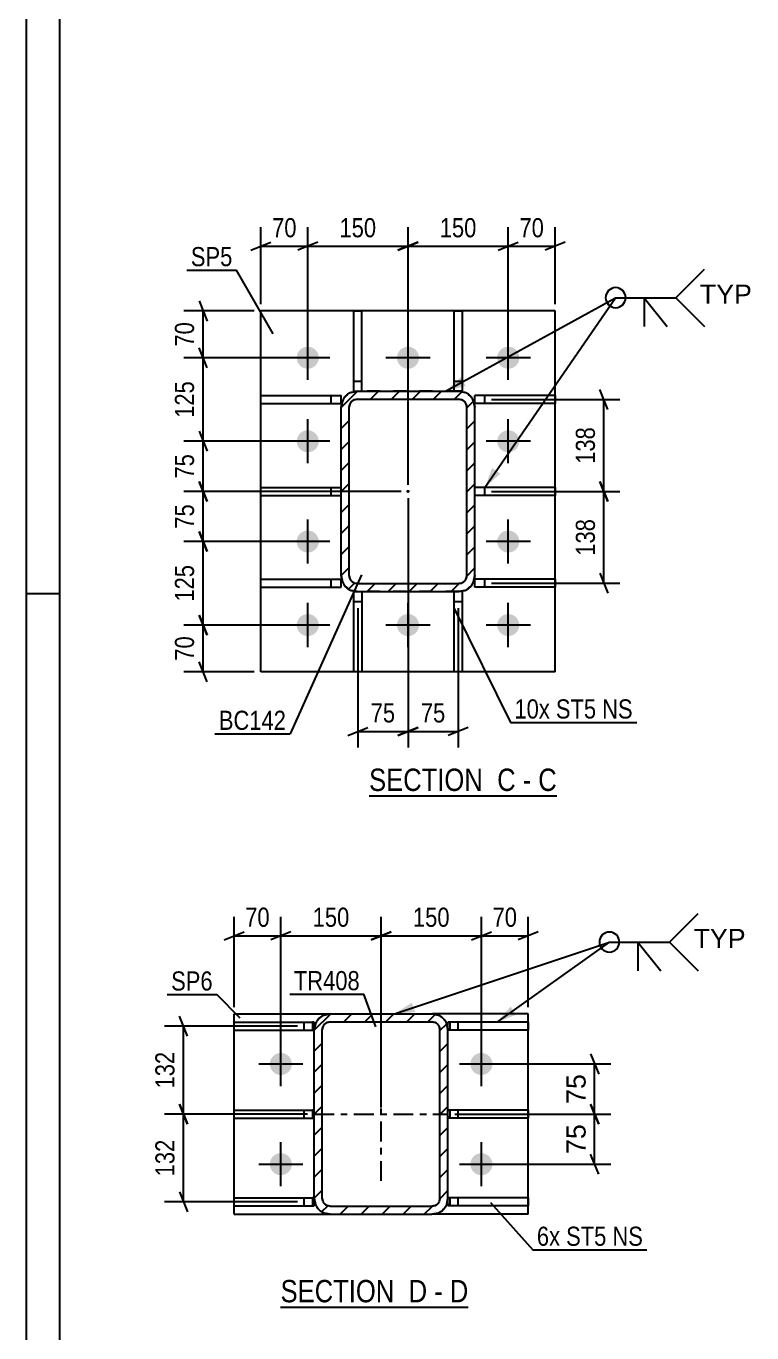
# Model space of a CAD drawing. Header units: millimetres. Extents: x 0 to 1189, y 0 to 841.
# Drawn here: x 0 to 108.6, y 187.4 to 382.9 of the extents above; entities that cross this region are included whole.
import ezdxf

# ---------------------------------------------------------------- set-up
doc = ezdxf.new("R2010")
doc.units = ezdxf.units.MM
doc.linetypes.add('DXK_LINE_DOT2', pattern=[3.9198, 1.9599, -1.9599])
doc.linetypes.add('DXK_LINE_DOT3', pattern=[5.9187, 2.979, -0.9799, 0.9799, -0.9799])
doc.styles.add('Arial', font='ARIAL.TTF', dxfattribs={"height": 0.2})
doc.styles.add('Arial Narrow', font='ARIALN.TTF', dxfattribs={"height": 0.2})

# ---------------------------------------------------------------- blocks, each defined once
blk = doc.blocks.new('Unknown-814467843-1163')
at = {"color": 5, "linetype": 'Continuous'}
for p, q in [((0, 841), (0, 0)), ((5, 836), (5, 5)), ((5, 298), (0, 298))]:
    blk.add_line(p, q, dxfattribs=at)
blk = doc.blocks.new('Unknown-814467843-14 - 1278')
at = {"color": 6, "linetype": 'Continuous'}
blk.add_line((51.3, 267.73), (79.37, 267.73), dxfattribs=at)
at = {"color": 0, "linetype": 'Continuous'}
for points in [[(69.41, 268.48), (69.41, 271.98), (51.3, 271.98), (51.3, 268.48)], [(73.23, 268.48), (73.23, 271.98), (70.46, 271.98), (70.46, 268.48)], [(75.55, 268.48), (75.55, 271.98), (74.28, 271.98), (74.28, 268.48)], [(79.37, 268.48), (79.37, 271.98), (76.6, 271.98), (76.6, 268.48)]]:
    blk.add_wipeout(points, dxfattribs=at)
at = {"color": 7, "linetype": 'Continuous', "style": 'Arial Narrow'}
for s, p in [('SECTION ', (51.3, 268.48)), ('C', (70.46, 268.48)), ('C', (76.6, 268.48)), ('-', (74.28, 268.48))]:
    blk.add_text(s, height=3.34, dxfattribs=at).set_placement(p)
blk = doc.blocks.new('Unknown-814467843-15 - 3186')
at = {"color": 6, "linetype": 'Continuous'}
blk.add_line((38.06, 191.21), (66.13, 191.21), dxfattribs=at)
at = {"color": 0, "linetype": 'Continuous'}
for points in [[(56.17, 191.96), (56.17, 195.46), (38.06, 195.46), (38.06, 191.96)], [(59.99, 191.96), (59.99, 195.46), (57.22, 195.46), (57.22, 191.96)], [(62.32, 191.96), (62.32, 195.46), (61.04, 195.46), (61.04, 191.96)], [(66.13, 191.96), (66.13, 195.46), (63.37, 195.46), (63.37, 191.96)]]:
    blk.add_wipeout(points, dxfattribs=at)
at = {"color": 7, "linetype": 'Continuous', "style": 'Arial Narrow'}
for s, p in [('SECTION ', (38.06, 191.96)), ('D', (57.22, 191.96)), ('D', (63.37, 191.96)), ('-', (61.04, 191.96))]:
    blk.add_text(s, height=3.34, dxfattribs=at).set_placement(p)
blk = doc.blocks.new('Part-814467843-1433 - 1278')
at = {"color": 2, "linetype": 'Continuous'}
for p, q in [((79.12, 327.66), (67.12, 327.66)), ((67.12, 326.46), (67.12, 327.66)), ((79.12, 327.66), (79.12, 326.46)), ((79.12, 326.46), (67.12, 326.46))]:
    blk.add_line(p, q, dxfattribs=at)
at = {"color": 7, "linetype": 'DXK_LINE_DOT2'}
blk.add_line((68.62, 326.46), (68.62, 327.66), dxfattribs=at)
blk = doc.blocks.new('Part-814467843-1296 - 1278')
at = {"color": 2, "linetype": 'Continuous'}
for p, q in [((64.02, 286.31), (64.02, 298.31)), ((65.22, 298.31), (64.72, 298.31)), ((65.22, 298.31), (65.22, 286.31)), ((65.22, 286.31), (64.02, 286.31))]:
    blk.add_line(p, q, dxfattribs=at)
at = {"color": 7, "linetype": 'DXK_LINE_DOT2'}
for p, q in [((64.72, 298.31), (64.02, 298.31)), ((64.02, 296.81), (65.22, 296.81))]:
    blk.add_line(p, q, dxfattribs=at)
blk = doc.blocks.new('Part-814467843-1443 - 1278')
at = {"color": 2, "linetype": 'Continuous'}
for p, q in [((79.12, 300.16), (67.12, 300.16)), ((67.12, 298.96), (67.12, 300.16)), ((79.12, 300.16), (79.12, 298.96)), ((79.12, 298.96), (67.12, 298.96))]:
    blk.add_line(p, q, dxfattribs=at)
at = {"color": 7, "linetype": 'DXK_LINE_DOT2'}
blk.add_line((68.62, 298.96), (68.62, 300.16), dxfattribs=at)
blk = doc.blocks.new('Part-814467843-1311 - 1278')
at = {"color": 2, "linetype": 'Continuous'}
for p, q in [((35.12, 286.31), (35.12, 340.31)), ((79.12, 340.31), (35.12, 340.31)), ((79.12, 286.31), (79.12, 340.31)), ((79.12, 286.31), (35.12, 286.31))]:
    blk.add_line(p, q, dxfattribs=at)
blk = doc.blocks.new('Part-814467843-1438 - 1278')
at = {"color": 2, "linetype": 'Continuous'}
for p, q in [((79.12, 313.91), (67.12, 313.91)), ((79.12, 313.91), (79.12, 312.71)), ((79.12, 312.71), (67.12, 312.71))]:
    blk.add_line(p, q, dxfattribs=at)
at = {"color": 7, "linetype": 'DXK_LINE_DOT2'}
for p, q in [((67.12, 312.71), (67.12, 313.91)), ((68.62, 312.71), (68.62, 313.91))]:
    blk.add_line(p, q, dxfattribs=at)
blk = doc.blocks.new('Part-814467843-1326 - 1278')
at = {"linetype": 'Continuous'}
h = blk.add_hatch(dxfattribs=at)
h.set_pattern_fill('', scale=0.7, style=0, pattern_type=0)
h.set_pattern_definition([(45, (47.1167, 300.7118), (-1.57154, 1.57154), [])])
h.paths.add_polyline_path([(47.12, 325.91), (47.12, 300.71), (47.3, 299.79), (47.82, 299.01), (48.6, 298.49), (49.52, 298.31), (64.72, 298.31), (65.64, 298.49), (66.41, 299.01), (66.93, 299.79), (67.12, 300.71), (67.12, 325.91), (66.93, 326.83), (66.41, 327.61), (65.64, 328.13), (64.72, 328.31), (49.52, 328.31), (48.6, 328.13), (47.82, 327.61), (47.3, 326.83)])
h.paths.add_polyline_path([(48.67, 326.76), (49.06, 327.02), (49.52, 327.11), (64.72, 327.11), (65.18, 327.02), (65.57, 326.76), (65.83, 326.37), (65.92, 325.91), (65.92, 300.71), (65.83, 300.25), (65.57, 299.86), (65.18, 299.6), (64.72, 299.51), (49.52, 299.51), (49.06, 299.6), (48.67, 299.86), (48.41, 300.25), (48.32, 300.71), (48.32, 325.91), (48.41, 326.37)])
blk.add_hatch(color=246, dxfattribs=at).paths.add_polyline_path([(57.12, 313.21, -1), (57.12, 313.41, -1)])
at = {"color": 7, "linetype": 'DXK_LINE_DOT2'}
for p, q in [((47.12, 325.91), (47.3, 326.83)), ((48.6, 328.13), (49.52, 328.31)), ((49.52, 327.11), (49.06, 327.02)), ((64.72, 328.31), (49.52, 328.31)), ((49.52, 327.11), (64.72, 327.11)), ((64.72, 328.31), (65.64, 328.13)), ((65.18, 327.02), (64.72, 327.11)), ((66.93, 326.83), (67.12, 325.91)), ((47.12, 300.71), (47.12, 325.91)), ((48.41, 326.37), (48.32, 325.91)), ((48.32, 300.71), (48.32, 325.91)), ((65.92, 325.91), (65.83, 326.37)), ((65.92, 300.71), (65.92, 325.91)), ((67.12, 300.71), (67.12, 325.91)), ((47.3, 299.79), (47.12, 300.71)), ((48.32, 300.71), (48.41, 300.25)), ((49.06, 299.6), (49.52, 299.51)), ((49.52, 299.51), (64.72, 299.51)), ((64.72, 299.51), (65.18, 299.6)), ((65.83, 300.25), (65.92, 300.71)), ((67.12, 300.71), (66.93, 299.79)), ((49.52, 298.31), (48.6, 298.49)), ((64.72, 298.31), (49.52, 298.31)), ((65.64, 298.49), (64.72, 298.31))]:
    blk.add_line(p, q, dxfattribs=at)
at = {"color": 2, "linetype": 'Continuous'}
for p, q in [((47.3, 326.83), (47.12, 325.91)), ((49.52, 328.31), (48.6, 328.13)), ((49.06, 327.02), (49.52, 327.11)), ((49.52, 328.31), (64.72, 328.31)), ((49.52, 327.11), (64.72, 327.11)), ((65.64, 328.13), (64.72, 328.31)), ((64.72, 327.11), (65.18, 327.02)), ((67.12, 325.91), (66.93, 326.83)), ((47.12, 300.71), (47.12, 325.91)), ((48.32, 325.91), (48.41, 326.37)), ((48.32, 300.71), (48.32, 325.91)), ((65.83, 326.37), (65.92, 325.91)), ((65.92, 300.71), (65.92, 325.91)), ((67.12, 300.71), (67.12, 325.91)), ((47.12, 300.71), (47.3, 299.79)), ((48.41, 300.25), (48.32, 300.71)), ((49.52, 299.51), (49.06, 299.6)), ((49.52, 299.51), (64.72, 299.51)), ((65.18, 299.6), (64.72, 299.51)), ((65.92, 300.71), (65.83, 300.25)), ((66.93, 299.79), (67.12, 300.71)), ((48.6, 298.49), (49.52, 298.31)), ((49.52, 298.31), (64.72, 298.31)), ((64.72, 298.31), (65.64, 298.49))]:
    blk.add_line(p, q, dxfattribs=at)
at = {"color": 7, "linetype": 'DXK_LINE_DOT3'}
blk.add_line((57.12, 313.31), (57.12, 313.31), dxfattribs=at)
at = {"color": 246, "linetype": 'DXK_LINE_DOT2'}
blk.add_line((57.12, 313.31), (57.12, 313.31), dxfattribs=at)
at = {"color": 246, "linetype": 'Continuous'}
blk.add_circle((57.12, 313.31), 0.1, dxfattribs=at)
at = {"color": 7, "linetype": 'DXK_LINE_DOT2'}
for centre, radius, start, end in [((49.52, 325.91), 2.4, 112.5, 157.5), ((49.52, 325.91), 1.2, 112.5, 157.5), ((64.72, 325.91), 1.2, 22.5, 67.5), ((64.72, 325.91), 2.4, 22.5, 67.5), ((49.52, 300.71), 2.4, 202.5, 247.5), ((49.52, 300.71), 1.2, 202.5, 247.5), ((64.72, 300.71), 1.2, 292.5, 337.5), ((64.72, 300.71), 2.4, 292.5, 337.5)]:
    blk.add_arc(centre, radius, start, end, dxfattribs=at)
at = {"color": 2, "linetype": 'Continuous'}
for centre, radius, start, end in [((49.52, 325.91), 2.4, 112.5, 157.5), ((49.52, 325.91), 1.2, 112.5, 157.5), ((64.72, 325.91), 1.2, 22.5, 67.5), ((64.72, 325.91), 2.4, 22.5, 67.5), ((49.52, 300.71), 2.4, 202.5, 247.5), ((49.52, 300.71), 1.2, 202.5, 247.5), ((64.72, 300.71), 1.2, 292.5, 337.5), ((64.72, 300.71), 2.4, 292.5, 337.5)]:
    blk.add_arc(centre, radius, start, end, dxfattribs=at)
blk = doc.blocks.new('Part-814467843-1448 - 1278')
at = {"color": 2, "linetype": 'Continuous'}
for p, q in [((35.12, 326.46), (35.12, 327.66)), ((35.12, 327.66), (47.12, 327.66)), ((47.12, 326.46), (47.12, 327.66)), ((35.12, 326.46), (47.12, 326.46))]:
    blk.add_line(p, q, dxfattribs=at)
at = {"color": 7, "linetype": 'DXK_LINE_DOT2'}
blk.add_line((45.62, 326.46), (45.62, 327.66), dxfattribs=at)
blk = doc.blocks.new('Part-814467843-1453 - 1278')
at = {"color": 2, "linetype": 'Continuous'}
for p, q in [((35.12, 312.71), (35.12, 313.91)), ((35.12, 313.91), (47.12, 313.91)), ((35.12, 312.71), (47.12, 312.71))]:
    blk.add_line(p, q, dxfattribs=at)
at = {"color": 7, "linetype": 'DXK_LINE_DOT2'}
for p, q in [((45.62, 312.71), (45.62, 313.91)), ((47.12, 312.71), (47.12, 313.91))]:
    blk.add_line(p, q, dxfattribs=at)
blk = doc.blocks.new('Part-814467843-1458 - 1278')
at = {"color": 2, "linetype": 'Continuous'}
for p, q in [((35.12, 298.96), (35.12, 300.16)), ((35.12, 300.16), (47.12, 300.16)), ((47.12, 298.96), (47.12, 300.16)), ((35.12, 298.96), (47.12, 298.96))]:
    blk.add_line(p, q, dxfattribs=at)
at = {"color": 7, "linetype": 'DXK_LINE_DOT2'}
blk.add_line((45.62, 298.96), (45.62, 300.16), dxfattribs=at)
blk = doc.blocks.new('Part-814467843-1463 - 1278')
at = {"color": 2, "linetype": 'Continuous'}
for p, q in [((49.02, 328.31), (49.02, 340.31)), ((49.02, 340.31), (50.22, 340.31)), ((50.22, 328.31), (50.22, 340.31)), ((49.02, 328.31), (49.52, 328.31))]:
    blk.add_line(p, q, dxfattribs=at)
at = {"color": 7, "linetype": 'DXK_LINE_DOT2'}
for p, q in [((49.02, 329.81), (50.22, 329.81)), ((49.52, 328.31), (50.22, 328.31))]:
    blk.add_line(p, q, dxfattribs=at)
blk = doc.blocks.new('Part-814467843-1468 - 1278')
at = {"color": 2, "linetype": 'Continuous'}
for p, q in [((64.02, 328.31), (64.02, 340.31)), ((64.02, 340.31), (65.22, 340.31)), ((65.22, 340.31), (65.22, 328.31)), ((65.22, 328.31), (64.72, 328.31))]:
    blk.add_line(p, q, dxfattribs=at)
at = {"color": 7, "linetype": 'DXK_LINE_DOT2'}
for p, q in [((64.02, 329.81), (65.22, 329.81)), ((64.72, 328.31), (64.02, 328.31))]:
    blk.add_line(p, q, dxfattribs=at)
blk = doc.blocks.new('Part-814467843-1473 - 1278')
at = {"color": 2, "linetype": 'Continuous'}
for p, q in [((49.02, 286.31), (49.02, 298.31)), ((49.02, 298.31), (49.52, 298.31)), ((50.22, 298.31), (50.22, 286.31)), ((50.22, 286.31), (49.02, 286.31))]:
    blk.add_line(p, q, dxfattribs=at)
at = {"color": 7, "linetype": 'DXK_LINE_DOT2'}
for p, q in [((49.52, 298.31), (50.22, 298.31)), ((49.02, 296.81), (50.22, 296.81))]:
    blk.add_line(p, q, dxfattribs=at)
blk = doc.blocks.new('Bolt-814467843-1478 - 1278')
at = {"linetype": 'Continuous'}
for points in [[(40.47, 333.31, -1), (43.77, 333.31, -1)], [(55.47, 333.31, -1), (58.77, 333.31, -1)], [(70.47, 333.31, -1), (73.77, 333.31, -1)], [(40.47, 320.81, -1), (43.77, 320.81, -1)], [(70.47, 320.81, -1), (73.77, 320.81, -1)], [(40.47, 305.81, -1), (43.77, 305.81, -1)], [(70.47, 305.81, -1), (73.77, 305.81, -1)], [(40.47, 293.31, -1), (43.77, 293.31, -1)], [(55.47, 293.31, -1), (58.77, 293.31, -1)], [(70.47, 293.31, -1), (73.77, 293.31, -1)]]:
    blk.add_hatch(color=1, dxfattribs=at).paths.add_polyline_path(points)
at = {"color": 1, "linetype": 'Continuous'}
for p, q in [((42.12, 330.01), (42.12, 336.61)), ((57.12, 330.01), (57.12, 336.61)), ((72.12, 330.01), (72.12, 336.61)), ((45.42, 333.31), (38.82, 333.31)), ((60.42, 333.31), (53.82, 333.31)), ((75.42, 333.31), (68.82, 333.31)), ((42.12, 317.51), (42.12, 324.11)), ((72.12, 317.51), (72.12, 324.11)), ((45.42, 320.81), (38.82, 320.81)), ((75.42, 320.81), (68.82, 320.81)), ((42.12, 302.51), (42.12, 309.11)), ((72.12, 302.51), (72.12, 309.11)), ((45.42, 305.81), (38.82, 305.81)), ((75.42, 305.81), (68.82, 305.81)), ((42.12, 290.01), (42.12, 296.61)), ((57.12, 290.01), (57.12, 296.61)), ((72.12, 290.01), (72.12, 296.61)), ((45.42, 293.31), (38.82, 293.31)), ((60.42, 293.31), (53.82, 293.31)), ((75.42, 293.31), (68.82, 293.31))]:
    blk.add_line(p, q, dxfattribs=at)
blk = doc.blocks.new('Bolt-814467843-3203 - 3186')
at = {"linetype": 'Continuous'}
for points in [[(36.45, 227.62, -1), (39.75, 227.62, -1)], [(66.45, 227.62, -1), (69.75, 227.62, -1)], [(36.45, 212.62, -1), (39.75, 212.62, -1)], [(66.45, 212.62, -1), (69.75, 212.62, -1)]]:
    blk.add_hatch(color=1, dxfattribs=at).paths.add_polyline_path(points)
at = {"color": 1, "linetype": 'Continuous'}
for p, q in [((38.1, 224.32), (38.1, 230.92)), ((68.1, 224.32), (68.1, 230.92)), ((34.8, 227.62), (41.4, 227.62)), ((64.8, 227.62), (71.4, 227.62)), ((38.1, 209.32), (38.1, 215.92)), ((68.1, 209.32), (68.1, 215.92)), ((34.8, 212.62), (41.4, 212.62)), ((64.8, 212.62), (71.4, 212.62))]:
    blk.add_line(p, q, dxfattribs=at)
blk = doc.blocks.new('Part-814467843-3284 - 3186')
at = {"linetype": 'Continuous'}
h = blk.add_hatch(dxfattribs=at)
h.set_pattern_fill('', scale=0.7, style=0, pattern_type=0)
h.set_pattern_definition([(45, (42.8115, 219.5248), (-1.5715, 1.5715), [])])
h.paths.add_polyline_path([(42.81, 220.72), (42.81, 219.52), (43.1, 219.52), (43.1, 220.72)])
at = {"color": 2, "linetype": 'Continuous'}
for p, q in [((31.1, 220.72), (42.81, 220.72)), ((31.1, 219.52), (31.1, 220.72)), ((31.1, 219.52), (42.81, 219.52)), ((43.1, 220.72), (42.81, 220.72)), ((42.81, 220.72), (42.81, 219.52)), ((42.81, 219.52), (43.1, 219.52)), ((43.1, 219.52), (43.1, 220.72))]:
    blk.add_line(p, q, dxfattribs=at)
at = {"color": 7, "linetype": 'DXK_LINE_DOT2'}
for p, q in [((41.6, 219.52), (41.6, 220.72)), ((42.81, 220.72), (43.1, 220.72)), ((42.81, 219.52), (43.1, 219.52)), ((43.1, 219.52), (43.1, 220.72))]:
    blk.add_line(p, q, dxfattribs=at)
blk = doc.blocks.new('Part-814467843-3216 - 3186')
at = {"linetype": 'Continuous'}
h = blk.add_hatch(dxfattribs=at)
h.set_pattern_fill('', scale=0.7, style=0, pattern_type=0)
h.set_pattern_definition([(45, (43.1026, 207.5248), (-1.57154, 1.57154), [])])
h.paths.add_polyline_path([(43.1, 232.72), (43.1, 207.52), (43.29, 206.61), (43.81, 205.83), (44.58, 205.31), (45.5, 205.12), (60.7, 205.12), (61.62, 205.31), (62.4, 205.83), (62.92, 206.61), (63.1, 207.52), (63.1, 232.72), (62.92, 233.64), (62.4, 234.42), (61.62, 234.94), (60.7, 235.12), (45.5, 235.12), (44.58, 234.94), (43.81, 234.42), (43.29, 233.64)])
h.paths.add_polyline_path([(44.65, 233.57), (45.04, 233.83), (45.5, 233.92), (60.7, 233.92), (61.16, 233.83), (61.55, 233.57), (61.81, 233.18), (61.9, 232.72), (61.9, 207.52), (61.81, 207.07), (61.55, 206.68), (61.16, 206.42), (60.7, 206.32), (45.5, 206.32), (45.04, 206.42), (44.65, 206.68), (44.39, 207.07), (44.3, 207.52), (44.3, 232.72), (44.39, 233.18)])
at = {"color": 7, "linetype": 'DXK_LINE_DOT2'}
for p, q in [((44.58, 234.94), (45.5, 235.12)), ((45.5, 235.12), (60.7, 235.12)), ((60.7, 235.12), (61.62, 234.94)), ((43.1, 232.72), (43.29, 233.64)), ((43.1, 207.52), (43.1, 232.72)), ((44.39, 233.18), (44.3, 232.72)), ((44.3, 207.52), (44.3, 232.72)), ((45.5, 233.92), (45.04, 233.83)), ((45.5, 233.92), (60.7, 233.92)), ((61.16, 233.83), (60.7, 233.92)), ((61.9, 232.72), (61.81, 233.18)), ((61.9, 207.52), (61.9, 232.72)), ((62.92, 233.64), (63.1, 232.72)), ((63.1, 207.52), (63.1, 232.72)), ((43.29, 206.61), (43.1, 207.52)), ((44.3, 207.52), (44.39, 207.07)), ((61.81, 207.07), (61.9, 207.52)), ((63.1, 207.52), (62.92, 206.61)), ((45.04, 206.42), (45.5, 206.32)), ((45.5, 206.32), (60.7, 206.32)), ((60.7, 206.32), (61.16, 206.42)), ((45.5, 205.12), (44.58, 205.31)), ((45.5, 205.12), (60.7, 205.12)), ((61.62, 205.31), (60.7, 205.12))]:
    blk.add_line(p, q, dxfattribs=at)
at = {"color": 2, "linetype": 'Continuous'}
for p, q in [((45.5, 235.12), (44.58, 234.94)), ((45.5, 235.12), (60.7, 235.12)), ((61.62, 234.94), (60.7, 235.12)), ((43.29, 233.64), (43.1, 232.72)), ((43.1, 207.52), (43.1, 232.72)), ((44.3, 232.72), (44.39, 233.18)), ((44.3, 207.52), (44.3, 232.72)), ((45.04, 233.83), (45.5, 233.92)), ((45.5, 233.92), (60.7, 233.92)), ((60.7, 233.92), (61.16, 233.83)), ((61.81, 233.18), (61.9, 232.72)), ((61.9, 207.52), (61.9, 232.72)), ((63.1, 232.72), (62.92, 233.64)), ((63.1, 207.52), (63.1, 232.72)), ((43.1, 207.52), (43.29, 206.61)), ((44.39, 207.07), (44.3, 207.52)), ((61.9, 207.52), (61.81, 207.07)), ((62.92, 206.61), (63.1, 207.52)), ((45.5, 206.32), (45.04, 206.42)), ((45.5, 206.32), (60.7, 206.32)), ((61.16, 206.42), (60.7, 206.32)), ((44.58, 205.31), (45.5, 205.12)), ((45.5, 205.12), (60.7, 205.12)), ((60.7, 205.12), (61.62, 205.31))]:
    blk.add_line(p, q, dxfattribs=at)
at = {"color": 7, "linetype": 'DXK_LINE_DOT3'}
for p, q in [((53.1, 210.12), (53.1, 230.12)), ((43.1, 220.12), (63.1, 220.12))]:
    blk.add_line(p, q, dxfattribs=at)
at = {"color": 7, "linetype": 'DXK_LINE_DOT2'}
for centre, radius, start, end in [((45.5, 232.72), 2.4, 112.5, 157.5), ((60.7, 232.72), 2.4, 22.5, 67.5), ((45.5, 232.72), 1.2, 112.5, 157.5), ((60.7, 232.72), 1.2, 22.5, 67.5), ((45.5, 207.52), 2.4, 202.5, 247.5), ((45.5, 207.52), 1.2, 202.5, 247.5), ((60.7, 207.52), 1.2, 292.5, 337.5), ((60.7, 207.52), 2.4, 292.5, 337.5)]:
    blk.add_arc(centre, radius, start, end, dxfattribs=at)
at = {"color": 2, "linetype": 'Continuous'}
for centre, radius, start, end in [((45.5, 232.72), 2.4, 112.5, 157.5), ((60.7, 232.72), 2.4, 22.5, 67.5), ((45.5, 232.72), 1.2, 112.5, 157.5), ((60.7, 232.72), 1.2, 22.5, 67.5), ((45.5, 207.52), 2.4, 202.5, 247.5), ((45.5, 207.52), 1.2, 202.5, 247.5), ((60.7, 207.52), 1.2, 292.5, 337.5), ((60.7, 207.52), 2.4, 292.5, 337.5)]:
    blk.add_arc(centre, radius, start, end, dxfattribs=at)
blk = doc.blocks.new('Part-814467843-3289 - 3186')
at = {"linetype": 'Continuous'}
h = blk.add_hatch(dxfattribs=at)
h.set_pattern_fill('', scale=0.7, style=0, pattern_type=0)
h.set_pattern_definition([(45, (42.8115, 232.6748), (-1.5715, 1.5715), [])])
h.paths.add_polyline_path([(42.81, 233.87), (42.81, 232.67), (43.1, 232.67), (43.1, 233.87)])
at = {"color": 2, "linetype": 'Continuous'}
for p, q in [((31.1, 233.87), (42.81, 233.87)), ((31.1, 232.67), (31.1, 233.87)), ((43.1, 233.87), (42.81, 233.87)), ((42.81, 233.87), (42.81, 232.67)), ((43.1, 232.67), (43.1, 233.87)), ((31.1, 232.67), (42.81, 232.67)), ((42.81, 232.67), (43.1, 232.67))]:
    blk.add_line(p, q, dxfattribs=at)
at = {"color": 7, "linetype": 'DXK_LINE_DOT2'}
for p, q in [((41.6, 232.67), (41.6, 233.87)), ((42.81, 233.87), (43.1, 233.87)), ((43.1, 232.67), (43.1, 233.87)), ((42.81, 232.67), (43.1, 232.67))]:
    blk.add_line(p, q, dxfattribs=at)
blk = doc.blocks.new('Part-814467843-3253 - 3186')
at = {"color": 2, "linetype": 'Continuous'}
for p, q in [((31.1, 205.12), (31.1, 235.12)), ((31.1, 235.12), (45.5, 235.12)), ((75.1, 235.12), (60.7, 235.12)), ((75.1, 205.12), (75.1, 235.12)), ((31.1, 205.12), (45.5, 205.12)), ((75.1, 205.12), (60.7, 205.12))]:
    blk.add_line(p, q, dxfattribs=at)
at = {"color": 7, "linetype": 'DXK_LINE_DOT2'}
for p, q in [((45.5, 235.12), (60.7, 235.12)), ((45.5, 205.12), (60.7, 205.12))]:
    blk.add_line(p, q, dxfattribs=at)
blk = doc.blocks.new('Part-814467843-3294 - 3186')
at = {"linetype": 'Continuous'}
h = blk.add_hatch(dxfattribs=at)
h.set_pattern_fill('', scale=0.7, style=0, pattern_type=0)
h.set_pattern_definition([(45, (42.8115, 206.3748), (-1.5715, 1.5715), [])])
h.paths.add_polyline_path([(42.81, 207.57), (42.81, 206.37), (43.1, 206.37), (43.1, 207.57)])
at = {"color": 2, "linetype": 'Continuous'}
for p, q in [((31.1, 207.57), (42.81, 207.57)), ((31.1, 206.37), (31.1, 207.57)), ((43.1, 207.57), (42.81, 207.57)), ((42.81, 207.57), (42.81, 206.37)), ((43.1, 206.37), (43.1, 207.57)), ((31.1, 206.37), (42.81, 206.37)), ((42.81, 206.37), (43.1, 206.37))]:
    blk.add_line(p, q, dxfattribs=at)
at = {"color": 7, "linetype": 'DXK_LINE_DOT2'}
for p, q in [((41.6, 206.37), (41.6, 207.57)), ((42.81, 207.57), (43.1, 207.57)), ((43.1, 206.37), (43.1, 207.57)), ((42.81, 206.37), (43.1, 206.37))]:
    blk.add_line(p, q, dxfattribs=at)
blk = doc.blocks.new('Part-814467843-3299 - 3186')
at = {"linetype": 'Continuous'}
h = blk.add_hatch(dxfattribs=at)
h.set_pattern_fill('', scale=0.7, style=0, pattern_type=0)
h.set_pattern_definition([(45, (63.1026, 219.5248), (-1.5715, 1.5715), [])])
h.paths.add_polyline_path([(63.1, 220.72), (63.1, 219.52), (63.39, 219.52), (63.39, 220.72)])
at = {"color": 7, "linetype": 'DXK_LINE_DOT2'}
for p, q in [((63.1, 219.52), (63.1, 220.72)), ((63.39, 220.72), (63.1, 220.72)), ((63.39, 219.52), (63.1, 219.52)), ((64.6, 219.52), (64.6, 220.72))]:
    blk.add_line(p, q, dxfattribs=at)
at = {"color": 2, "linetype": 'Continuous'}
for p, q in [((63.1, 219.52), (63.1, 220.72)), ((63.1, 220.72), (63.39, 220.72)), ((63.39, 219.52), (63.1, 219.52)), ((75.1, 220.72), (63.39, 220.72)), ((63.39, 220.72), (63.39, 219.52)), ((75.1, 219.52), (63.39, 219.52)), ((75.1, 220.72), (75.1, 219.52))]:
    blk.add_line(p, q, dxfattribs=at)
blk = doc.blocks.new('Part-814467843-3304 - 3186')
at = {"linetype": 'Continuous'}
h = blk.add_hatch(dxfattribs=at)
h.set_pattern_fill('', scale=0.7, style=0, pattern_type=0)
h.set_pattern_definition([(45, (63.1026, 232.6748), (-1.5715, 1.5715), [])])
h.paths.add_polyline_path([(63.1, 233.87), (63.1, 232.67), (63.39, 232.67), (63.39, 233.87)])
at = {"color": 7, "linetype": 'DXK_LINE_DOT2'}
for p, q in [((63.1, 232.67), (63.1, 233.87)), ((63.39, 233.87), (63.1, 233.87)), ((64.6, 232.67), (64.6, 233.87)), ((63.39, 232.67), (63.1, 232.67))]:
    blk.add_line(p, q, dxfattribs=at)
at = {"color": 2, "linetype": 'Continuous'}
for p, q in [((63.1, 232.67), (63.1, 233.87)), ((63.1, 233.87), (63.39, 233.87)), ((75.1, 233.87), (63.39, 233.87)), ((63.39, 233.87), (63.39, 232.67)), ((75.1, 233.87), (75.1, 232.67)), ((63.39, 232.67), (63.1, 232.67)), ((75.1, 232.67), (63.39, 232.67))]:
    blk.add_line(p, q, dxfattribs=at)
blk = doc.blocks.new('Part-814467843-3309 - 3186')
at = {"linetype": 'Continuous'}
h = blk.add_hatch(dxfattribs=at)
h.set_pattern_fill('', scale=0.7, style=0, pattern_type=0)
h.set_pattern_definition([(45, (63.1026, 206.3748), (-1.5715, 1.5715), [])])
h.paths.add_polyline_path([(63.1, 207.57), (63.1, 206.37), (63.39, 206.37), (63.39, 207.57)])
at = {"color": 7, "linetype": 'DXK_LINE_DOT2'}
for p, q in [((63.1, 206.37), (63.1, 207.57)), ((63.39, 207.57), (63.1, 207.57)), ((64.6, 206.37), (64.6, 207.57)), ((63.39, 206.37), (63.1, 206.37))]:
    blk.add_line(p, q, dxfattribs=at)
at = {"color": 2, "linetype": 'Continuous'}
for p, q in [((63.1, 206.37), (63.1, 207.57)), ((63.1, 207.57), (63.39, 207.57)), ((75.1, 207.57), (63.39, 207.57)), ((63.39, 207.57), (63.39, 206.37)), ((75.1, 207.57), (75.1, 206.37)), ((63.39, 206.37), (63.1, 206.37)), ((75.1, 206.37), (63.39, 206.37))]:
    blk.add_line(p, q, dxfattribs=at)
blk = doc.blocks.new('StraightDimension-814467843-6923 - 1278')
at = {"color": 7, "linetype": 'Continuous'}
for p, q in [((34.12, 340.31), (23.61, 340.31)), ((25.86, 341.81), (27.06, 338.81)), ((26.46, 333.31), (26.46, 340.31)), ((27.06, 331.81), (25.86, 334.81)), ((41.12, 333.31), (23.61, 333.31))]:
    blk.add_line(p, q, dxfattribs=at)
at = {"color": 0}
blk.add_wipeout([(25.71, 339.24), (21.51, 339.24), (21.51, 334.38), (25.71, 334.38)], dxfattribs=at)
at = {"color": 3, "style": 'Arial Narrow'}
blk.add_text('70', height=2.863, rotation=90.0002, dxfattribs=at).set_placement((25.11, 334.98))
blk = doc.blocks.new('StraightDimension-814467843-6926 - 1278')
at = {"color": 7, "linetype": 'Continuous'}
for p, q in [((56.12, 313.31), (23.61, 313.31)), ((25.86, 314.81), (27.06, 311.81)), ((26.46, 305.81), (26.46, 313.31)), ((27.06, 304.31), (25.86, 307.31)), ((41.12, 305.81), (23.61, 305.81))]:
    blk.add_line(p, q, dxfattribs=at)
at = {"color": 0}
blk.add_wipeout([(25.71, 311.99), (21.51, 311.99), (21.51, 307.13), (25.71, 307.13)], dxfattribs=at)
at = {"color": 3, "style": 'Arial Narrow'}
blk.add_text('75', height=2.863, rotation=90.0002, dxfattribs=at).set_placement((25.11, 307.73))
blk = doc.blocks.new('StraightDimension-814467843-1503 - 1278')
at = {"color": 7, "linetype": 'Continuous'}
for p, q in [((57.12, 312.31), (57.12, 274.98)), ((64.62, 295.81), (64.62, 274.98)), ((55.62, 276.78), (58.62, 277.98)), ((66.12, 277.98), (63.12, 276.78)), ((57.12, 277.38), (64.62, 277.38))]:
    blk.add_line(p, q, dxfattribs=at)
at = {"color": 0}
blk.add_wipeout([(63.29, 278.13), (63.29, 282.33), (58.44, 282.33), (58.44, 278.13)], dxfattribs=at)
at = {"color": 3, "style": 'Arial Narrow'}
blk.add_text('75', height=2.863, dxfattribs=at).set_placement((59.04, 278.73))
blk = doc.blocks.new('StraightDimension-814467843-1635 - 1278')
at = {"color": 7, "linetype": 'Continuous'}
for p, q in [((57.12, 314.31), (57.12, 352.84)), ((72.12, 334.31), (72.12, 352.84)), ((58.62, 350.59), (55.62, 349.39)), ((70.62, 349.39), (73.62, 350.59)), ((57.12, 349.99), (72.12, 349.99))]:
    blk.add_line(p, q, dxfattribs=at)
at = {"color": 0}
blk.add_wipeout([(67.96, 350.74), (67.96, 354.94), (61.27, 354.94), (61.27, 350.74)], dxfattribs=at)
at = {"color": 3, "style": 'Arial Narrow'}
blk.add_text('150', height=2.863, dxfattribs=at).set_placement((61.87, 351.34))
blk = doc.blocks.new('StraightDimension-814467843-1520 - 1278')
at = {"color": 7, "linetype": 'Continuous'}
for p, q in [((57.12, 312.31), (57.12, 274.98)), ((49.62, 295.81), (49.62, 274.98)), ((48.12, 276.78), (51.12, 277.98)), ((58.62, 277.98), (55.62, 276.78)), ((49.62, 277.38), (57.12, 277.38))]:
    blk.add_line(p, q, dxfattribs=at)
at = {"color": 0}
blk.add_wipeout([(55.79, 278.13), (55.79, 282.33), (50.94, 282.33), (50.94, 278.13)], dxfattribs=at)
at = {"color": 3, "style": 'Arial Narrow'}
blk.add_text('75', height=2.863, dxfattribs=at).set_placement((51.54, 278.73))
blk = doc.blocks.new('StraightDimension-814467843-1624 - 1278')
at = {"color": 7, "linetype": 'Continuous'}
for p, q in [((72.12, 334.31), (72.12, 352.84)), ((79.12, 341.31), (79.12, 352.84)), ((70.62, 349.39), (73.62, 350.59)), ((80.62, 350.59), (77.62, 349.39)), ((72.12, 349.99), (79.12, 349.99))]:
    blk.add_line(p, q, dxfattribs=at)
at = {"color": 0}
blk.add_wipeout([(78.04, 350.74), (78.04, 354.94), (73.19, 354.94), (73.19, 350.74)], dxfattribs=at)
at = {"color": 3, "style": 'Arial Narrow'}
blk.add_text('70', height=2.863, dxfattribs=at).set_placement((73.79, 351.34))
blk = doc.blocks.new('StraightDimension-814467843-1652 - 1278')
at = {"color": 7, "linetype": 'Continuous'}
for p, q in [((42.12, 334.31), (42.12, 352.84)), ((57.12, 314.31), (57.12, 352.84)), ((43.62, 350.59), (40.62, 349.39)), ((55.62, 349.39), (58.62, 350.59)), ((42.12, 349.99), (57.12, 349.99))]:
    blk.add_line(p, q, dxfattribs=at)
at = {"color": 0}
blk.add_wipeout([(52.96, 350.74), (52.96, 354.94), (46.27, 354.94), (46.27, 350.74)], dxfattribs=at)
at = {"color": 3, "style": 'Arial Narrow'}
blk.add_text('150', height=2.863, dxfattribs=at).set_placement((46.87, 351.34))
blk = doc.blocks.new('StraightDimension-814467843-1669 - 1278')
at = {"color": 7, "linetype": 'Continuous'}
for p, q in [((35.12, 341.31), (35.12, 352.84)), ((42.12, 334.31), (42.12, 352.84)), ((33.62, 349.39), (36.62, 350.59)), ((43.62, 350.59), (40.62, 349.39)), ((35.12, 349.99), (42.12, 349.99))]:
    blk.add_line(p, q, dxfattribs=at)
at = {"color": 0}
blk.add_wipeout([(41.04, 350.74), (41.04, 354.94), (36.19, 354.94), (36.19, 350.74)], dxfattribs=at)
at = {"color": 3, "style": 'Arial Narrow'}
blk.add_text('70', height=2.863, dxfattribs=at).set_placement((36.79, 351.34))
blk = doc.blocks.new('StraightDimension-814467843-6924 - 1278')
at = {"color": 7, "linetype": 'Continuous'}
for p, q in [((27.06, 331.81), (25.86, 334.81)), ((41.12, 333.31), (23.61, 333.31)), ((26.46, 320.81), (26.46, 333.31)), ((41.12, 320.81), (23.61, 320.81)), ((25.86, 322.31), (27.06, 319.31))]:
    blk.add_line(p, q, dxfattribs=at)
at = {"color": 0}
blk.add_wipeout([(25.71, 330.4), (21.51, 330.4), (21.51, 323.72), (25.71, 323.72)], dxfattribs=at)
at = {"color": 3, "style": 'Arial Narrow'}
blk.add_text('125', height=2.863, rotation=90.0002, dxfattribs=at).set_placement((25.11, 324.32))
blk = doc.blocks.new('StraightDimension-814467843-6925 - 1278')
at = {"color": 7, "linetype": 'Continuous'}
for p, q in [((41.12, 320.81), (23.61, 320.81)), ((25.86, 322.31), (27.06, 319.31)), ((26.46, 313.31), (26.46, 320.81)), ((56.12, 313.31), (23.61, 313.31)), ((27.06, 311.81), (25.86, 314.81))]:
    blk.add_line(p, q, dxfattribs=at)
at = {"color": 0}
blk.add_wipeout([(25.71, 319.49), (21.51, 319.49), (21.51, 314.63), (25.71, 314.63)], dxfattribs=at)
at = {"color": 3, "style": 'Arial Narrow'}
blk.add_text('75', height=2.863, rotation=90.0002, dxfattribs=at).set_placement((25.11, 315.23))
blk = doc.blocks.new('StraightDimension-814467843-6927 - 1278')
at = {"color": 7, "linetype": 'Continuous'}
for p, q in [((25.86, 307.31), (27.06, 304.31)), ((41.12, 305.81), (23.61, 305.81)), ((26.46, 293.31), (26.46, 305.81)), ((27.06, 291.81), (25.86, 294.81)), ((41.12, 293.31), (23.61, 293.31))]:
    blk.add_line(p, q, dxfattribs=at)
at = {"color": 0}
blk.add_wipeout([(25.71, 302.9), (21.51, 302.9), (21.51, 296.22), (25.71, 296.22)], dxfattribs=at)
at = {"color": 3, "style": 'Arial Narrow'}
blk.add_text('125', height=2.863, rotation=90.0002, dxfattribs=at).set_placement((25.11, 296.82))
blk = doc.blocks.new('StraightDimension-814467843-6928 - 1278')
at = {"color": 7, "linetype": 'Continuous'}
for p, q in [((25.86, 294.81), (27.06, 291.81)), ((41.12, 293.31), (23.61, 293.31)), ((26.46, 286.31), (26.46, 293.31)), ((27.06, 284.81), (25.86, 287.81)), ((34.12, 286.31), (23.61, 286.31))]:
    blk.add_line(p, q, dxfattribs=at)
at = {"color": 0}
blk.add_wipeout([(25.71, 292.24), (21.51, 292.24), (21.51, 287.38), (25.71, 287.38)], dxfattribs=at)
at = {"color": 3, "style": 'Arial Narrow'}
blk.add_text('70', height=2.863, rotation=90.0002, dxfattribs=at).set_placement((25.11, 287.98))
blk = doc.blocks.new('StraightDimension-814467843-14266 - 1278')
at = {"color": 7, "linetype": 'Continuous'}
for p, q in [((87.03, 325.56), (85.83, 328.56)), ((69.62, 327.06), (88.83, 327.06)), ((86.43, 313.31), (86.43, 327.06)), ((69.62, 313.31), (88.83, 313.31)), ((85.83, 314.81), (87.03, 311.81))]:
    blk.add_line(p, q, dxfattribs=at)
at = {"color": 0}
blk.add_wipeout([(85.68, 323.53), (81.48, 323.53), (81.48, 316.84), (85.68, 316.84)], dxfattribs=at)
at = {"color": 3, "style": 'Arial Narrow'}
blk.add_text('138', height=2.863, rotation=90.0002, dxfattribs=at).set_placement((85.08, 317.44))
blk = doc.blocks.new('StraightDimension-814467843-14267 - 1278')
at = {"color": 7, "linetype": 'Continuous'}
for p, q in [((69.62, 313.31), (88.83, 313.31)), ((87.03, 311.81), (85.83, 314.81)), ((86.43, 299.56), (86.43, 313.31)), ((69.62, 299.56), (88.83, 299.56)), ((85.83, 301.06), (87.03, 298.06))]:
    blk.add_line(p, q, dxfattribs=at)
at = {"color": 0}
blk.add_wipeout([(85.68, 309.78), (81.48, 309.78), (81.48, 303.09), (85.68, 303.09)], dxfattribs=at)
at = {"color": 3, "style": 'Arial Narrow'}
blk.add_text('138', height=2.863, rotation=90.0002, dxfattribs=at).set_placement((85.08, 303.69))
blk = doc.blocks.new('StraightDimension-814467843-3430 - 3186')
at = {"color": 7, "linetype": 'Continuous'}
for p, q in [((68.1, 228.62), (68.1, 249.65)), ((75.1, 236.12), (75.1, 249.65)), ((66.6, 246.2), (69.6, 247.4)), ((68.1, 246.8), (75.1, 246.8)), ((76.6, 247.4), (73.6, 246.2))]:
    blk.add_line(p, q, dxfattribs=at)
at = {"color": 0}
blk.add_wipeout([(74.03, 247.55), (74.03, 251.75), (69.17, 251.75), (69.17, 247.55)], dxfattribs=at)
at = {"color": 3, "style": 'Arial Narrow'}
blk.add_text('70', height=2.863, dxfattribs=at).set_placement((69.77, 248.15))
blk = doc.blocks.new('StraightDimension-814467843-3415 - 3186')
at = {"color": 7, "linetype": 'Continuous'}
for p, q in [((24.14, 218.62), (22.94, 221.62)), ((42.1, 220.12), (20.69, 220.12)), ((23.54, 206.97), (23.54, 220.12)), ((22.94, 208.47), (24.14, 205.47)), ((40.6, 206.97), (20.69, 206.97))]:
    blk.add_line(p, q, dxfattribs=at)
at = {"color": 0}
blk.add_wipeout([(22.79, 216.89), (18.59, 216.89), (18.59, 210.21), (22.79, 210.21)], dxfattribs=at)
at = {"color": 3, "style": 'Arial Narrow'}
blk.add_text('132', height=2.863, rotation=90.0002, dxfattribs=at).set_placement((22.19, 210.81))
blk = doc.blocks.new('StraightDimension-814467843-3422 - 3186')
at = {"color": 7, "linetype": 'Continuous'}
for p, q in [((24.14, 231.77), (22.94, 234.77)), ((40.6, 233.27), (20.69, 233.27)), ((23.54, 220.12), (23.54, 233.27)), ((22.94, 221.62), (24.14, 218.62)), ((42.1, 220.12), (20.69, 220.12))]:
    blk.add_line(p, q, dxfattribs=at)
at = {"color": 0}
blk.add_wipeout([(22.79, 230.04), (18.59, 230.04), (18.59, 223.36), (22.79, 223.36)], dxfattribs=at)
at = {"color": 3, "style": 'Arial Narrow'}
blk.add_text('132', height=2.863, rotation=90.0002, dxfattribs=at).set_placement((22.19, 223.96))
blk = doc.blocks.new('StraightDimension-814467843-3444 - 3186')
at = {"color": 7, "linetype": 'Continuous'}
for p, q in [((53.1, 221.12), (53.1, 249.65)), ((68.1, 228.62), (68.1, 249.65)), ((54.6, 247.4), (51.6, 246.2)), ((53.1, 246.8), (68.1, 246.8)), ((66.6, 246.2), (69.6, 247.4))]:
    blk.add_line(p, q, dxfattribs=at)
at = {"color": 0}
blk.add_wipeout([(63.94, 247.55), (63.94, 251.75), (57.26, 251.75), (57.26, 247.55)], dxfattribs=at)
at = {"color": 3, "style": 'Arial Narrow'}
blk.add_text('150', height=2.863, dxfattribs=at).set_placement((57.86, 248.15))
blk = doc.blocks.new('StraightDimension-814467843-3462 - 3186')
at = {"color": 7, "linetype": 'Continuous'}
for p, q in [((38.1, 228.62), (38.1, 249.65)), ((53.1, 221.12), (53.1, 249.65)), ((39.6, 247.4), (36.6, 246.2)), ((38.1, 246.8), (53.1, 246.8)), ((51.6, 246.2), (54.6, 247.4))]:
    blk.add_line(p, q, dxfattribs=at)
at = {"color": 0}
blk.add_wipeout([(48.94, 247.55), (48.94, 251.75), (42.26, 251.75), (42.26, 247.55)], dxfattribs=at)
at = {"color": 3, "style": 'Arial Narrow'}
blk.add_text('150', height=2.863, dxfattribs=at).set_placement((42.86, 248.15))
blk = doc.blocks.new('StraightDimension-814467843-3480 - 3186')
at = {"color": 7, "linetype": 'Continuous'}
for p, q in [((31.1, 236.12), (31.1, 249.65)), ((38.1, 228.62), (38.1, 249.65)), ((29.6, 246.2), (32.6, 247.4)), ((31.1, 246.8), (38.1, 246.8)), ((39.6, 247.4), (36.6, 246.2))]:
    blk.add_line(p, q, dxfattribs=at)
at = {"color": 0}
blk.add_wipeout([(37.03, 247.55), (37.03, 251.75), (32.17, 251.75), (32.17, 247.55)], dxfattribs=at)
at = {"color": 3, "style": 'Arial Narrow'}
blk.add_text('70', height=2.863, dxfattribs=at).set_placement((32.77, 248.15))
blk = doc.blocks.new('StraightDimension-814467843-14276 - 3186')
at = {"color": 7, "linetype": 'Continuous'}
for p, q in [((84.44, 229.12), (85.64, 226.12)), ((69.1, 227.62), (87.44, 227.62)), ((85.04, 220.12), (85.04, 227.62)), ((85.64, 218.62), (84.44, 221.62)), ((64.1, 220.12), (87.44, 220.12))]:
    blk.add_line(p, q, dxfattribs=at)
at = {"color": 0}
blk.add_wipeout([(84.29, 226.7), (80.09, 226.7), (80.09, 221.05), (84.29, 221.05)], dxfattribs=at)
at = {"color": 3, "style": 'Arial'}
blk.add_text('75', height=2.865, rotation=90.0002, dxfattribs=at).set_placement((83.69, 221.65))
blk = doc.blocks.new('StraightDimension-814467843-14277 - 3186')
at = {"color": 7, "linetype": 'Continuous'}
for p, q in [((84.44, 221.62), (85.64, 218.62)), ((64.1, 220.12), (87.44, 220.12)), ((85.04, 212.62), (85.04, 220.12)), ((85.64, 211.12), (84.44, 214.12)), ((69.1, 212.62), (87.44, 212.62))]:
    blk.add_line(p, q, dxfattribs=at)
at = {"color": 0}
blk.add_wipeout([(84.29, 219.2), (80.09, 219.2), (80.09, 213.55), (84.29, 213.55)], dxfattribs=at)
at = {"color": 3, "style": 'Arial'}
blk.add_text('75', height=2.865, rotation=90.0002, dxfattribs=at).set_placement((83.69, 214.15))
blk = doc.blocks.new('Mark-814467843-1307 - 1278')
at = {"color": 0}
blk.add_wipeout([(30.85, 347.01), (30.85, 350.01), (24.64, 350.01), (24.64, 347.01)], dxfattribs=at)
blk.add_wipeout([(30.85, 347.01), (30.85, 350.01), (24.64, 350.01), (24.64, 347.01)], dxfattribs=at)
at = {"color": 30, "linetype": 'Continuous'}
for p in [(24.04, 346.41), (36.95, 336.88)]:
    blk.add_line(p, (31.45, 346.41), dxfattribs=at)
at = {"color": 3, "style": 'Arial Narrow'}
blk.add_text('SP5', height=2.863, dxfattribs=at).set_placement((24.64, 347.01))
blk = doc.blocks.new('Mark-814467843-1322 - 1278')
at = {"color": 0}
blk.add_wipeout([(38.88, 277.62), (38.88, 280.62), (28.83, 280.62), (28.83, 277.62)], dxfattribs=at)
blk.add_wipeout([(38.88, 277.62), (38.88, 280.62), (28.83, 280.62), (28.83, 277.62)], dxfattribs=at)
at = {"color": 30, "linetype": 'Continuous'}
for p in [(50.18, 300.83), (28.23, 277.02)]:
    blk.add_line(p, (39.48, 277.02), dxfattribs=at)
at = {"color": 3, "style": 'Arial Narrow'}
blk.add_text('BC142', height=2.863, dxfattribs=at).set_placement((28.83, 277.62))
blk = doc.blocks.new('WeldMark-814467843-1679 - 1278')
at = {"linetype": 'Continuous'}
for points in [[(65.74, 329.1), (62.75, 328.31), (65.02, 330.41)], [(70.94, 315.96), (68.62, 313.91), (69.7, 316.81)]]:
    blk.add_hatch(color=30, dxfattribs=at).paths.add_polyline_path(points)
at = {"color": 30, "linetype": 'Continuous'}
for p, q in [((62.75, 328.31), (88.18, 342.3)), ((68.62, 313.91), (88.18, 342.3)), ((88.18, 342.3), (97.18, 342.3))]:
    blk.add_line(p, q, dxfattribs=at)
at = {"color": 3, "linetype": 'Continuous'}
for q in [(95.89, 338.01), (92.46, 338.01)]:
    blk.add_line((92.46, 342.3), q, dxfattribs=at)
for start, end in [(90, 270), (270, 90)]:
    blk.add_arc((88.18, 342.3), 1.5, start, end, dxfattribs=at)
at = {"color": 0, "linetype": 'Continuous'}
blk.add_wipeout([(108.55, 341.4), (108.55, 344.4), (100.78, 344.4), (100.78, 341.4)], dxfattribs=at)
blk.add_wipeout([(108.55, 341.4), (108.55, 344.4), (100.78, 344.4), (100.78, 341.4)], dxfattribs=at)
at = {"color": 3, "linetype": 'Continuous'}
for q in [(101.46, 346.58), (101.46, 338.01)]:
    blk.add_line((97.18, 342.3), q, dxfattribs=at)
at = {"color": 3, "linetype": 'Continuous', "style": 'Arial'}
blk.add_text('TYP', height=2.865, dxfattribs=at).set_placement((100.78, 341.4))
blk = doc.blocks.new('MarkSet-814467843-1730 - 1278')
at = {"color": 0}
blk.add_wipeout([(78.34, 279.32), (78.34, 282.32), (73.04, 282.32), (73.04, 279.32)], dxfattribs=at)
blk.add_wipeout([(78.34, 279.32), (78.34, 282.32), (73.04, 282.32), (73.04, 279.32)], dxfattribs=at)
at = {"color": 30, "linetype": 'Continuous'}
blk.add_line((64.02, 295.76), (72.44, 278.72), dxfattribs=at)
at = {"color": 0}
blk.add_wipeout([(85.26, 279.32), (85.26, 282.32), (79.24, 282.32), (79.24, 279.32)], dxfattribs=at)
blk.add_wipeout([(85.26, 279.32), (85.26, 282.32), (79.24, 282.32), (79.24, 279.32)], dxfattribs=at)
at = {"color": 3, "style": 'Arial Narrow'}
for s, p in [('10x', (73.04, 279.32)), ('ST5', (79.24, 279.32))]:
    blk.add_text(s, height=2.863, dxfattribs=at).set_placement(p)
at = {"color": 0}
blk.add_wipeout([(90.73, 279.32), (90.73, 282.32), (86.16, 282.32), (86.16, 279.32)], dxfattribs=at)
blk.add_wipeout([(90.73, 279.32), (90.73, 282.32), (86.16, 282.32), (86.16, 279.32)], dxfattribs=at)
at = {"color": 30, "linetype": 'Continuous'}
blk.add_line((72.44, 278.72), (91.33, 278.72), dxfattribs=at)
at = {"color": 3, "style": 'Arial Narrow'}
blk.add_text('NS', height=2.863, dxfattribs=at).set_placement((86.16, 279.32))
blk = doc.blocks.new('Mark-814467843-3212 - 3186')
at = {"color": 0}
blk.add_wipeout([(49.91, 238.66), (49.91, 241.66), (40.05, 241.66), (40.05, 238.66)], dxfattribs=at)
blk.add_wipeout([(49.91, 238.66), (49.91, 241.66), (40.05, 241.66), (40.05, 238.66)], dxfattribs=at)
at = {"color": 30, "linetype": 'Continuous'}
for p in [(39.45, 238.06), (52.33, 233.16)]:
    blk.add_line(p, (50.51, 238.06), dxfattribs=at)
at = {"color": 3, "style": 'Arial Narrow'}
blk.add_text('TR408', height=2.863, dxfattribs=at).set_placement((40.05, 238.66))
blk = doc.blocks.new('MarkSet-814467843-3551 - 3186')
at = {"color": 0}
blk.add_wipeout([(79.87, 200.41), (79.87, 203.41), (76.4, 203.41), (76.4, 200.41)], dxfattribs=at)
blk.add_wipeout([(79.87, 200.41), (79.87, 203.41), (76.4, 203.41), (76.4, 200.41)], dxfattribs=at)
at = {"color": 30, "linetype": 'Continuous'}
blk.add_line((69.45, 206.91), (75.8, 199.81), dxfattribs=at)
at = {"color": 0}
blk.add_wipeout([(86.8, 200.41), (86.8, 203.41), (80.77, 203.41), (80.77, 200.41)], dxfattribs=at)
blk.add_wipeout([(86.8, 200.41), (86.8, 203.41), (80.77, 203.41), (80.77, 200.41)], dxfattribs=at)
at = {"color": 3, "style": 'Arial Narrow'}
for s, p in [('6x', (76.4, 200.41)), ('ST5', (80.77, 200.41))]:
    blk.add_text(s, height=2.863, dxfattribs=at).set_placement(p)
at = {"color": 0}
blk.add_wipeout([(92.26, 200.41), (92.26, 203.41), (87.7, 203.41), (87.7, 200.41)], dxfattribs=at)
blk.add_wipeout([(92.26, 200.41), (92.26, 203.41), (87.7, 203.41), (87.7, 200.41)], dxfattribs=at)
at = {"color": 30, "linetype": 'Continuous'}
blk.add_line((75.8, 199.81), (92.86, 199.81), dxfattribs=at)
at = {"color": 3, "style": 'Arial Narrow'}
blk.add_text('NS', height=2.863, dxfattribs=at).set_placement((87.7, 200.41))
blk = doc.blocks.new('Mark-814467843-3249 - 3186')
at = {"color": 0}
blk.add_wipeout([(27.9, 238.61), (27.9, 241.61), (21.69, 241.61), (21.69, 238.61)], dxfattribs=at)
blk.add_wipeout([(27.9, 238.61), (27.9, 241.61), (21.69, 241.61), (21.69, 238.61)], dxfattribs=at)
at = {"color": 30, "linetype": 'Continuous'}
for p in [(21.09, 238.01), (32.03, 234.48)]:
    blk.add_line(p, (28.5, 238.01), dxfattribs=at)
at = {"color": 3, "style": 'Arial Narrow'}
blk.add_text('SP6', height=2.863, dxfattribs=at).set_placement((21.69, 238.61))
blk = doc.blocks.new('WeldMark-814467843-3494 - 3186')
at = {"linetype": 'Continuous'}
for points in [[(58.17, 235.36), (55.08, 235.12), (57.69, 236.79)], [(73.34, 235.01), (70.46, 233.87), (72.47, 236.23)]]:
    blk.add_hatch(color=30, dxfattribs=at).paths.add_polyline_path(points)
at = {"color": 30, "linetype": 'Continuous'}
for p, q in [((55.08, 235.12), (87.24, 245.87)), ((70.46, 233.87), (87.24, 245.87)), ((87.24, 245.87), (96.24, 245.87))]:
    blk.add_line(p, q, dxfattribs=at)
at = {"color": 3, "linetype": 'Continuous'}
for q in [(94.95, 241.58), (91.52, 241.58)]:
    blk.add_line((91.52, 245.87), q, dxfattribs=at)
for start, end in [(90, 270), (270, 90)]:
    blk.add_arc((87.24, 245.87), 1.5, start, end, dxfattribs=at)
at = {"color": 0, "linetype": 'Continuous'}
blk.add_wipeout([(107.61, 244.97), (107.61, 247.97), (99.84, 247.97), (99.84, 244.97)], dxfattribs=at)
blk.add_wipeout([(107.61, 244.97), (107.61, 247.97), (99.84, 247.97), (99.84, 244.97)], dxfattribs=at)
at = {"color": 3, "linetype": 'Continuous'}
for q in [(100.52, 250.15), (100.52, 241.58)]:
    blk.add_line((96.24, 245.87), q, dxfattribs=at)
at = {"color": 3, "linetype": 'Continuous', "style": 'Arial'}
blk.add_text('TYP', height=2.865, dxfattribs=at).set_placement((99.84, 244.97))

msp = doc.modelspace()

# ---------------------------------------------------------------- block references
for name in ['Unknown-814467843-1163', 'Part-814467843-1311 - 1278', 'Part-814467843-1463 - 1278', 'Part-814467843-1468 - 1278', 'Bolt-814467843-1478 - 1278', 'Part-814467843-1448 - 1278', 'Part-814467843-1326 - 1278', 'Part-814467843-1433 - 1278', 'Part-814467843-1453 - 1278', 'Part-814467843-1438 - 1278', 'Part-814467843-1458 - 1278', 'Part-814467843-1443 - 1278', 'Part-814467843-1473 - 1278', 'Part-814467843-1296 - 1278', 'Part-814467843-3253 - 3186', 'Part-814467843-3216 - 3186', 'Part-814467843-3289 - 3186', 'Part-814467843-3304 - 3186', 'Bolt-814467843-3203 - 3186', 'Part-814467843-3284 - 3186', 'Part-814467843-3299 - 3186', 'Part-814467843-3294 - 3186', 'Part-814467843-3309 - 3186']:
    msp.add_blockref(name, (0, 0))

# ---------------------------------------------------------------- next in the draw order: block references
for name in ['StraightDimension-814467843-6923 - 1278', 'StraightDimension-814467843-6926 - 1278', 'Unknown-814467843-14 - 1278', 'StraightDimension-814467843-3430 - 3186', 'StraightDimension-814467843-3415 - 3186', 'MarkSet-814467843-3551 - 3186', 'Unknown-814467843-15 - 3186']:
    msp.add_blockref(name, (0, 0))

# ---------------------------------------------------------------- next in the draw order: block references
for name in ['StraightDimension-814467843-1635 - 1278', 'StraightDimension-814467843-1503 - 1278', 'StraightDimension-814467843-6927 - 1278', 'StraightDimension-814467843-3444 - 3186', 'StraightDimension-814467843-3422 - 3186']:
    msp.add_blockref(name, (0, 0))

# ---------------------------------------------------------------- next in the draw order: block references
for name in ['StraightDimension-814467843-1652 - 1278', 'StraightDimension-814467843-1624 - 1278', 'StraightDimension-814467843-14266 - 1278', 'StraightDimension-814467843-1520 - 1278', 'MarkSet-814467843-1730 - 1278', 'StraightDimension-814467843-6928 - 1278', 'StraightDimension-814467843-3462 - 3186', 'StraightDimension-814467843-14276 - 3186']:
    msp.add_blockref(name, (0, 0))

# ---------------------------------------------------------------- next in the draw order: block references
for name in ['StraightDimension-814467843-1669 - 1278', 'StraightDimension-814467843-14267 - 1278', 'Mark-814467843-1322 - 1278', 'StraightDimension-814467843-3480 - 3186', 'WeldMark-814467843-3494 - 3186', 'StraightDimension-814467843-14277 - 3186']:
    msp.add_blockref(name, (0, 0))

# ---------------------------------------------------------------- next in the draw order: block references
for name in ['Mark-814467843-1307 - 1278', 'WeldMark-814467843-1679 - 1278', 'StraightDimension-814467843-6924 - 1278', 'Mark-814467843-3249 - 3186', 'Mark-814467843-3212 - 3186']:
    msp.add_blockref(name, (0, 0))

# ---------------------------------------------------------------- next in the draw order: block references
msp.add_blockref('StraightDimension-814467843-6925 - 1278', (0, 0))

doc.saveas('drawing.dxf')
